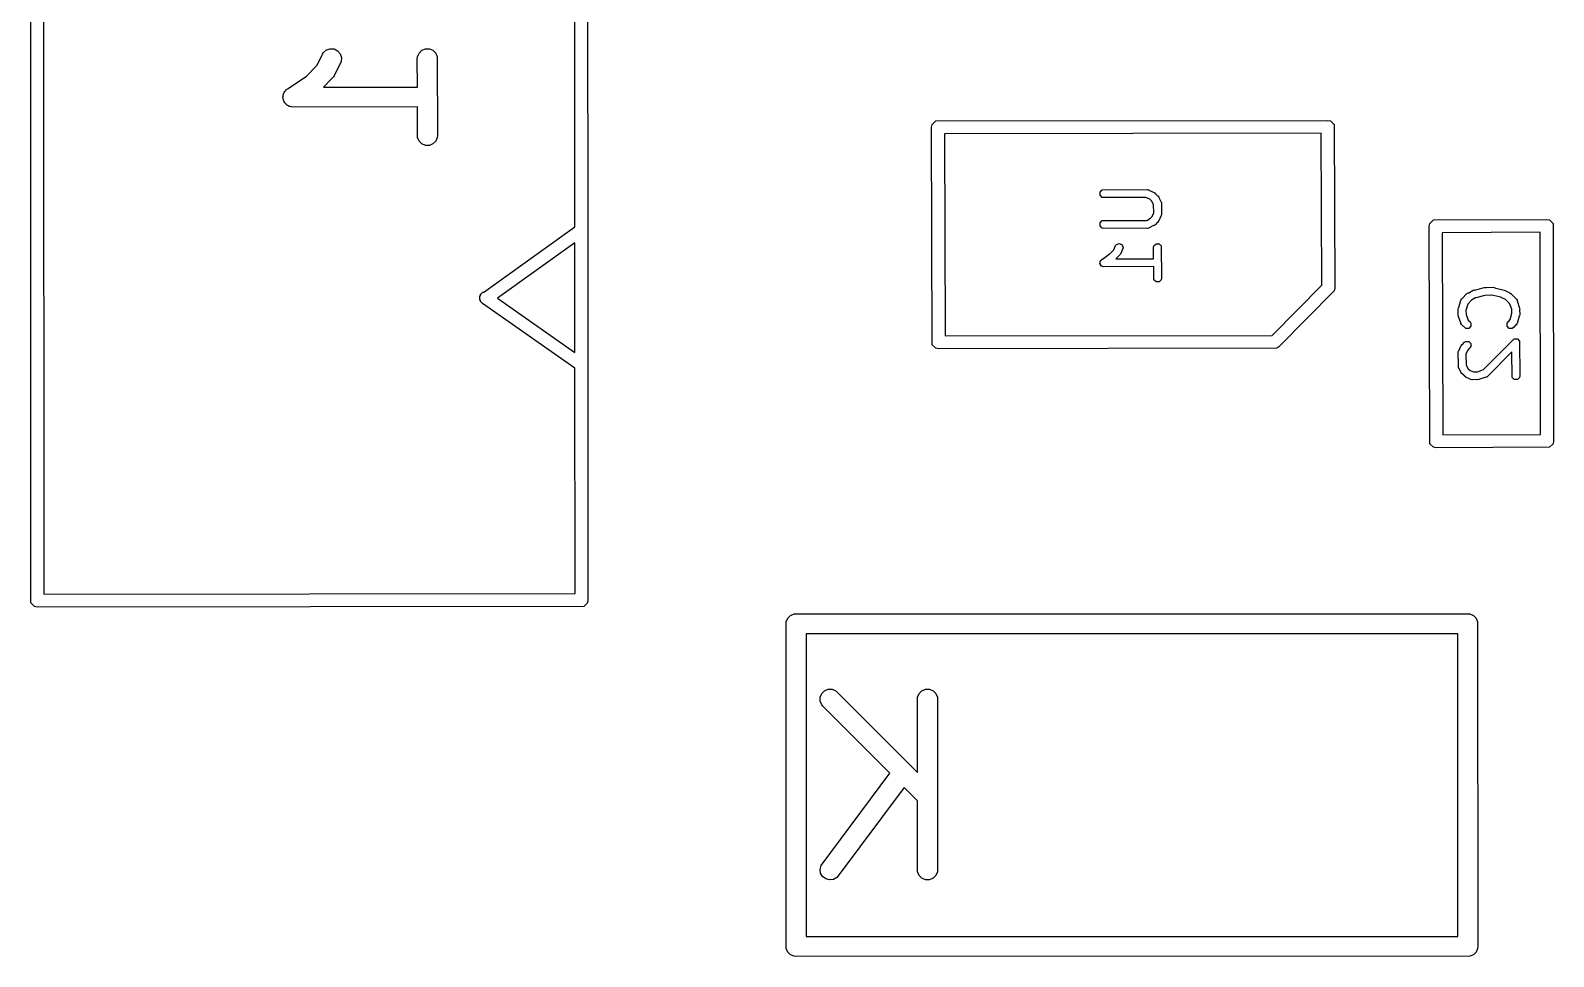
# Model space of a CAD drawing. Extents: x -4.978 to -4.018, y 5.419 to 5.952.
# Drawn here: x -4.9782 to -4.5318, y 5.4185 to 5.6898 of the extents above; entities that cross this region are included whole.
import ezdxf

# ---------------------------------------------------------------- set-up
doc = ezdxf.new("R2010")
doc.units = 0
doc.header["$MEASUREMENT"] = 0
doc.layers.add('BLACK', color=7, linetype='CONTINUOUS')

msp = doc.modelspace()

# ---------------------------------------------------------------- linework, layer by layer
at = {"layer": 'BLACK', "linetype": 'CONTINUOUS'}
for p, q in [((-4.81495, 5.84843), (-4.81485, 5.63158)), ((-4.97804, 5.52212), (-4.97819, 5.84768)), ((-4.9744, 5.84571), (-4.97425, 5.5247)), ((-4.81864, 5.63223), (-4.81874, 5.84586)), ((-4.89419, 5.67961), (-4.89262, 5.68285)), ((-4.89262, 5.68285), (-4.89231, 5.68334)), ((-4.89231, 5.68334), (-4.89144, 5.68409)), ((-4.89144, 5.68409), (-4.89035, 5.68446)), ((-4.89035, 5.68446), (-4.8892, 5.68437)), ((-4.8892, 5.68437), (-4.88817, 5.68386)), ((-4.88817, 5.68386), (-4.88741, 5.68299)), ((-4.88741, 5.68299), (-4.88705, 5.6819)), ((-4.86475, 5.6821), (-4.86431, 5.68317)), ((-4.86431, 5.68317), (-4.8635, 5.68398)), ((-4.8635, 5.68398), (-4.86243, 5.68442)), ((-4.86243, 5.68442), (-4.86128, 5.68442)), ((-4.86128, 5.68442), (-4.86022, 5.68398)), ((-4.86022, 5.68398), (-4.8594, 5.68317)), ((-4.8594, 5.68317), (-4.85896, 5.6821)), ((-4.89729, 5.67645), (-4.89419, 5.67961)), ((-4.88713, 5.68075), (-4.88921, 5.67646)), ((-4.88705, 5.6819), (-4.88713, 5.68075)), ((-4.86481, 5.68153), (-4.86475, 5.6821)), ((-4.86479, 5.67323), (-4.86481, 5.68153)), ((-4.85896, 5.6821), (-4.8589, 5.65903)), ((-4.90263, 5.67283), (-4.89729, 5.67645)), ((-4.88982, 5.67571), (-4.89229, 5.67319)), ((-4.88952, 5.67597), (-4.88982, 5.67571)), ((-4.88944, 5.67609), (-4.88952, 5.67597)), ((-4.8894, 5.67614), (-4.88944, 5.67609)), ((-4.88937, 5.67621), (-4.8894, 5.67614)), ((-4.88921, 5.67646), (-4.88937, 5.67621)), ((-4.90418, 5.67028), (-4.90412, 5.67056)), ((-4.90412, 5.66999), (-4.90418, 5.67028)), ((-4.90412, 5.67085), (-4.90401, 5.67112)), ((-4.90412, 5.67056), (-4.90412, 5.67085)), ((-4.90412, 5.6697), (-4.90412, 5.66999)), ((-4.90401, 5.66943), (-4.90412, 5.6697)), ((-4.90401, 5.67112), (-4.90395, 5.67141)), ((-4.90396, 5.66915), (-4.90401, 5.66943)), ((-4.90395, 5.67141), (-4.90379, 5.67165)), ((-4.90379, 5.67165), (-4.90368, 5.67192)), ((-4.90368, 5.67192), (-4.90348, 5.67212)), ((-4.90348, 5.67212), (-4.90331, 5.67237)), ((-4.90331, 5.67237), (-4.90306, 5.67254)), ((-4.90306, 5.67254), (-4.90287, 5.67273)), ((-4.90287, 5.67273), (-4.90263, 5.67283)), ((-4.89229, 5.67319), (-4.86479, 5.67323)), ((-4.90379, 5.66891), (-4.90396, 5.66915)), ((-4.90368, 5.66864), (-4.90379, 5.66891)), ((-4.90348, 5.66843), (-4.90368, 5.66864)), ((-4.90332, 5.66819), (-4.90348, 5.66843)), ((-4.90307, 5.66803), (-4.90332, 5.66819)), ((-4.90287, 5.66782), (-4.90307, 5.66803)), ((-4.9026, 5.66771), (-4.90287, 5.66782)), ((-4.90236, 5.66755), (-4.9026, 5.66771)), ((-4.90207, 5.66749), (-4.90236, 5.66755)), ((-4.9018, 5.66738), (-4.90207, 5.66749)), ((-4.90123, 5.66733), (-4.9018, 5.66738)), ((-4.86478, 5.66738), (-4.90123, 5.66732)), ((-4.90123, 5.66732), (-4.90123, 5.66733)), ((-4.90123, 5.66732), (-4.90123, 5.66732)), ((-4.90123, 5.66732), (-4.90123, 5.66732)), ((-4.86475, 5.65845), (-4.86478, 5.66738)), ((-4.71406, 5.6615), (-4.71391, 5.66225)), ((-4.71391, 5.59775), (-4.71406, 5.6615)), ((-4.71391, 5.66225), (-4.71284, 5.66331)), ((-4.71284, 5.66331), (-4.59791, 5.66346)), ((-4.59791, 5.66346), (-4.59716, 5.66331)), ((-4.59716, 5.66331), (-4.59609, 5.66225)), ((-4.59609, 5.66225), (-4.59594, 5.61425)), ((-4.86431, 5.65739), (-4.86475, 5.65845)), ((-4.8635, 5.65657), (-4.86431, 5.65739)), ((-4.86243, 5.65613), (-4.8635, 5.65657)), ((-4.86128, 5.65613), (-4.86243, 5.65613)), ((-4.86022, 5.65657), (-4.86128, 5.65613)), ((-4.8594, 5.65739), (-4.86022, 5.65657)), ((-4.85896, 5.65845), (-4.8594, 5.65739)), ((-4.8589, 5.65903), (-4.85896, 5.65845)), ((-4.59988, 5.65967), (-4.71026, 5.65953)), ((-4.71026, 5.65953), (-4.71012, 5.60033)), ((-4.59974, 5.61521), (-4.59988, 5.65967)), ((-4.66468, 5.64245), (-4.66404, 5.64309)), ((-4.66404, 5.64309), (-4.65084, 5.64318)), ((-4.65084, 5.64318), (-4.65078, 5.64317)), ((-4.65078, 5.64317), (-4.65075, 5.64318)), ((-4.65075, 5.64318), (-4.6507, 5.64315)), ((-4.6507, 5.64315), (-4.65039, 5.64309)), ((-4.65039, 5.64309), (-4.65024, 5.64295)), ((-4.65024, 5.64295), (-4.64889, 5.64234)), ((-4.66468, 5.64155), (-4.66468, 5.64245)), ((-4.66404, 5.64091), (-4.66468, 5.64155)), ((-4.66359, 5.64082), (-4.66404, 5.64091)), ((-4.65127, 5.6409), (-4.66359, 5.64082)), ((-4.65016, 5.6404), (-4.65127, 5.6409)), ((-4.64962, 5.63992), (-4.65016, 5.6404)), ((-4.64901, 5.63883), (-4.64962, 5.63992)), ((-4.64895, 5.6364), (-4.64901, 5.63883)), ((-4.64889, 5.64234), (-4.64889, 5.64234)), ((-4.64889, 5.64234), (-4.64888, 5.64234)), ((-4.64888, 5.64234), (-4.64881, 5.6423)), ((-4.64881, 5.6423), (-4.64845, 5.64202)), ((-4.64845, 5.64202), (-4.64841, 5.64192)), ((-4.64841, 5.64192), (-4.64782, 5.64139)), ((-4.64782, 5.64139), (-4.64781, 5.64139)), ((-4.64781, 5.64139), (-4.64781, 5.64139)), ((-4.64781, 5.64139), (-4.64775, 5.64133)), ((-4.64775, 5.64133), (-4.6475, 5.64095)), ((-4.6475, 5.64095), (-4.6475, 5.64082)), ((-4.6475, 5.64082), (-4.64678, 5.63953)), ((-4.64678, 5.63953), (-4.64677, 5.63947)), ((-4.64677, 5.63947), (-4.64675, 5.63945)), ((-4.64675, 5.63945), (-4.64674, 5.63939)), ((-4.64674, 5.63939), (-4.64666, 5.63908)), ((-4.64666, 5.63908), (-4.64673, 5.63887)), ((-4.64673, 5.63887), (-4.64666, 5.636)), ((-4.66468, 5.63345), (-4.66404, 5.63409)), ((-4.66404, 5.63409), (-4.651, 5.63418)), ((-4.651, 5.63418), (-4.64992, 5.63478)), ((-4.64992, 5.63478), (-4.64943, 5.63532)), ((-4.64943, 5.63532), (-4.64895, 5.6364)), ((-4.64792, 5.63357), (-4.64844, 5.63298)), ((-4.64781, 5.63361), (-4.64792, 5.63357)), ((-4.64753, 5.63397), (-4.64781, 5.63361)), ((-4.6475, 5.63405), (-4.64753, 5.63397)), ((-4.64689, 5.63541), (-4.6475, 5.63405)), ((-4.6475, 5.63405), (-4.6475, 5.63405)), ((-4.6475, 5.63405), (-4.6475, 5.63405)), ((-4.64675, 5.63555), (-4.64689, 5.63541)), ((-4.64668, 5.63586), (-4.64675, 5.63555)), ((-4.64666, 5.63592), (-4.64668, 5.63586)), ((-4.64666, 5.636), (-4.64667, 5.63594)), ((-4.64667, 5.63594), (-4.64666, 5.63592)), ((-4.56806, 5.63325), (-4.56699, 5.63432)), ((-4.56699, 5.63432), (-4.53376, 5.63447)), ((-4.53376, 5.63447), (-4.53301, 5.63432)), ((-4.53301, 5.63432), (-4.53194, 5.63325)), ((-4.84534, 5.61318), (-4.81864, 5.63223)), ((-4.81485, 5.63158), (-4.81485, 5.63158)), ((-4.81485, 5.63158), (-4.81485, 5.63157)), ((-4.81485, 5.63157), (-4.8148, 5.52287)), ((-4.66468, 5.63255), (-4.66468, 5.63345)), ((-4.66404, 5.63191), (-4.66468, 5.63255)), ((-4.66359, 5.63182), (-4.66404, 5.63191)), ((-4.651, 5.6319), (-4.66359, 5.63182)), ((-4.65075, 5.63182), (-4.651, 5.6319)), ((-4.65044, 5.63191), (-4.65075, 5.63182)), ((-4.65039, 5.63191), (-4.65044, 5.63191)), ((-4.65037, 5.63193), (-4.65039, 5.63191)), ((-4.65031, 5.63194), (-4.65037, 5.63193)), ((-4.64902, 5.63266), (-4.65031, 5.63194)), ((-4.64889, 5.63266), (-4.64902, 5.63266)), ((-4.6485, 5.63291), (-4.64889, 5.63266)), ((-4.64845, 5.63297), (-4.6485, 5.63291)), ((-4.64844, 5.63298), (-4.64845, 5.63298)), ((-4.64845, 5.63298), (-4.64845, 5.63297)), ((-4.56821, 5.6325), (-4.56806, 5.63325)), ((-4.56806, 5.56875), (-4.56821, 5.6325)), ((-4.53572, 5.63067), (-4.56442, 5.63054)), ((-4.56442, 5.63054), (-4.56428, 5.57134)), ((-4.53558, 5.57147), (-4.53572, 5.63067)), ((-4.53194, 5.63325), (-4.53179, 5.56951)), ((-4.81864, 5.62757), (-4.84133, 5.61138)), ((-4.81862, 5.59547), (-4.81864, 5.62757)), ((-4.6619, 5.62427), (-4.66068, 5.62557)), ((-4.66068, 5.62557), (-4.66014, 5.62678)), ((-4.66014, 5.62678), (-4.65986, 5.62714)), ((-4.65986, 5.62714), (-4.659, 5.62743)), ((-4.659, 5.62743), (-4.65819, 5.62702)), ((-4.65791, 5.62617), (-4.65874, 5.6243)), ((-4.65819, 5.62702), (-4.65791, 5.62617)), ((-4.64902, 5.62625), (-4.64893, 5.6267)), ((-4.64899, 5.62293), (-4.64902, 5.62625)), ((-4.64893, 5.6267), (-4.64829, 5.62734)), ((-4.64829, 5.62734), (-4.64739, 5.62734)), ((-4.64739, 5.62734), (-4.64675, 5.6267)), ((-4.64675, 5.6267), (-4.64666, 5.61725)), ((-4.66474, 5.62152), (-4.66468, 5.62186)), ((-4.66468, 5.62142), (-4.66474, 5.62152)), ((-4.66468, 5.6222), (-4.66459, 5.62229)), ((-4.66468, 5.62186), (-4.66468, 5.6222)), ((-4.66468, 5.6213), (-4.66468, 5.62142)), ((-4.66443, 5.62106), (-4.66468, 5.6213)), ((-4.66459, 5.62229), (-4.66457, 5.62241)), ((-4.66457, 5.62241), (-4.66424, 5.62264)), ((-4.66424, 5.62077), (-4.66443, 5.62106)), ((-4.66424, 5.62264), (-4.66404, 5.62284)), ((-4.66412, 5.62075), (-4.66424, 5.62077)), ((-4.66404, 5.62066), (-4.66412, 5.62075)), ((-4.66404, 5.62284), (-4.66395, 5.62284)), ((-4.66359, 5.62057), (-4.66404, 5.62066)), ((-4.66395, 5.62284), (-4.66199, 5.62423)), ((-4.64897, 5.62065), (-4.66359, 5.62057)), ((-4.66199, 5.62423), (-4.6619, 5.62427)), ((-4.6592, 5.62381), (-4.66008, 5.62286)), ((-4.66008, 5.62286), (-4.64899, 5.62293)), ((-4.65906, 5.62386), (-4.6592, 5.62381)), ((-4.65878, 5.62422), (-4.65906, 5.62386)), ((-4.65875, 5.6243), (-4.65878, 5.62422)), ((-4.65874, 5.6243), (-4.65875, 5.6243)), ((-4.65874, 5.6243), (-4.65874, 5.6243)), ((-4.64893, 5.6168), (-4.64897, 5.62065)), ((-4.64829, 5.61616), (-4.64893, 5.6168)), ((-4.64739, 5.61616), (-4.64829, 5.61616)), ((-4.64675, 5.6168), (-4.64739, 5.61616)), ((-4.64666, 5.61725), (-4.64675, 5.6168)), ((-4.84653, 5.61189), (-4.84633, 5.61217)), ((-4.84646, 5.61146), (-4.84653, 5.61189)), ((-4.84653, 5.61102), (-4.84646, 5.61146)), ((-4.84633, 5.61217), (-4.84628, 5.61251)), ((-4.84628, 5.61251), (-4.84591, 5.61277)), ((-4.84591, 5.61277), (-4.84566, 5.61312)), ((-4.84566, 5.61312), (-4.84534, 5.61318)), ((-4.84133, 5.61138), (-4.81862, 5.59547)), ((-4.61428, 5.60047), (-4.59974, 5.61521)), ((-4.59609, 5.6135), (-4.61227, 5.59711)), ((-4.59594, 5.61425), (-4.59609, 5.6135)), ((-4.59609, 5.6135), (-4.59609, 5.6135)), ((-4.55873, 5.61115), (-4.55854, 5.61125)), ((-4.55854, 5.61125), (-4.55717, 5.61271)), ((-4.55717, 5.61271), (-4.55679, 5.61297)), ((-4.55679, 5.61297), (-4.55666, 5.61297)), ((-4.55666, 5.61297), (-4.55536, 5.61368)), ((-4.55462, 5.61148), (-4.55581, 5.61082)), ((-4.55536, 5.61368), (-4.55492, 5.61381)), ((-4.55492, 5.61381), (-4.55483, 5.61377)), ((-4.55483, 5.61377), (-4.55212, 5.61452)), ((-4.55455, 5.61148), (-4.55462, 5.61148)), ((-4.55191, 5.61221), (-4.55455, 5.61148)), ((-4.55212, 5.61452), (-4.55166, 5.61455)), ((-4.55184, 5.6122), (-4.55191, 5.61221)), ((-4.54993, 5.61226), (-4.55184, 5.6122)), ((-4.55166, 5.61455), (-4.55157, 5.61449)), ((-4.55157, 5.61449), (-4.54959, 5.61456)), ((-4.54987, 5.61223), (-4.54993, 5.61226)), ((-4.5472, 5.61163), (-4.54987, 5.61223)), ((-4.54959, 5.61456), (-4.54913, 5.61447)), ((-4.54913, 5.61447), (-4.54905, 5.61439)), ((-4.54905, 5.61439), (-4.5463, 5.61377)), ((-4.54712, 5.61157), (-4.5472, 5.61163)), ((-4.54591, 5.61103), (-4.54712, 5.61157)), ((-4.5463, 5.61377), (-4.54588, 5.61358)), ((-4.54588, 5.61358), (-4.54584, 5.61351)), ((-4.54584, 5.61351), (-4.54464, 5.61297)), ((-4.54464, 5.61297), (-4.54464, 5.61297)), ((-4.54464, 5.61297), (-4.54463, 5.61297)), ((-4.54463, 5.61297), (-4.54456, 5.61293)), ((-4.54456, 5.61293), (-4.5442, 5.61265)), ((-4.5442, 5.61265), (-4.54415, 5.61252)), ((-4.54415, 5.61252), (-4.54275, 5.61121)), ((-4.84633, 5.61074), (-4.84653, 5.61102)), ((-4.84628, 5.61041), (-4.84633, 5.61074)), ((-4.84575, 5.60985), (-4.84628, 5.61041)), ((-4.81862, 5.59084), (-4.84575, 5.60985)), ((-4.55977, 5.60813), (-4.55968, 5.60858)), ((-4.55976, 5.60805), (-4.55977, 5.60813)), ((-4.55976, 5.60804), (-4.55976, 5.60805)), ((-4.55971, 5.60683), (-4.55976, 5.60804)), ((-4.55976, 5.60804), (-4.55976, 5.60804)), ((-4.55976, 5.60671), (-4.55971, 5.60683)), ((-4.55968, 5.60858), (-4.55957, 5.60868)), ((-4.55957, 5.60868), (-4.55896, 5.61075)), ((-4.55896, 5.61075), (-4.55893, 5.6108)), ((-4.55893, 5.61083), (-4.55889, 5.61087)), ((-4.55893, 5.6108), (-4.55893, 5.61083)), ((-4.55889, 5.61087), (-4.55873, 5.61115)), ((-4.5569, 5.60965), (-4.55746, 5.60778)), ((-4.55746, 5.60778), (-4.5574, 5.60663)), ((-4.55581, 5.61082), (-4.5569, 5.60965)), ((-4.55581, 5.61082), (-4.55581, 5.61082)), ((-4.54465, 5.60986), (-4.54591, 5.61103)), ((-4.54402, 5.60813), (-4.54465, 5.60986)), ((-4.54453, 5.6051), (-4.54397, 5.60698)), ((-4.54397, 5.60698), (-4.54402, 5.60813)), ((-4.54402, 5.60813), (-4.54402, 5.60813)), ((-4.54275, 5.61121), (-4.54272, 5.61116)), ((-4.54272, 5.61116), (-4.5427, 5.61115)), ((-4.5427, 5.61115), (-4.54268, 5.6111)), ((-4.54268, 5.6111), (-4.5425, 5.61083)), ((-4.5425, 5.61083), (-4.5425, 5.61061)), ((-4.5425, 5.61061), (-4.54172, 5.6085)), ((-4.54172, 5.6085), (-4.54166, 5.60804)), ((-4.54166, 5.60804), (-4.54172, 5.60793)), ((-4.54172, 5.60793), (-4.54166, 5.60671)), ((-4.55971, 5.60625), (-4.55976, 5.60671)), ((-4.55893, 5.60414), (-4.55971, 5.60625)), ((-4.55893, 5.60393), (-4.55893, 5.60414)), ((-4.55875, 5.60366), (-4.55893, 5.60393)), ((-4.55873, 5.6036), (-4.55875, 5.60366)), ((-4.5587, 5.60359), (-4.55873, 5.6036)), ((-4.55867, 5.60354), (-4.5587, 5.60359)), ((-4.55754, 5.60254), (-4.55867, 5.60354)), ((-4.55663, 5.60254), (-4.55754, 5.60254)), ((-4.5574, 5.60663), (-4.55741, 5.60662)), ((-4.55741, 5.60662), (-4.55678, 5.60494)), ((-4.55678, 5.60494), (-4.55625, 5.60446)), ((-4.55599, 5.60318), (-4.55663, 5.60254)), ((-4.55625, 5.60446), (-4.55599, 5.60408)), ((-4.55599, 5.60408), (-4.55599, 5.60318)), ((-4.54543, 5.60408), (-4.54453, 5.6051)), ((-4.54543, 5.60318), (-4.54543, 5.60408)), ((-4.54479, 5.60254), (-4.54543, 5.60318)), ((-4.54389, 5.60254), (-4.54479, 5.60254)), ((-4.5435, 5.60279), (-4.54389, 5.60254)), ((-4.54285, 5.60353), (-4.5435, 5.60279)), ((-4.5427, 5.6036), (-4.54285, 5.60353)), ((-4.54254, 5.60388), (-4.5427, 5.6036)), ((-4.5425, 5.60393), (-4.54254, 5.60388)), ((-4.54247, 5.604), (-4.5425, 5.60395)), ((-4.5425, 5.60395), (-4.5425, 5.60393)), ((-4.54185, 5.60607), (-4.54247, 5.604)), ((-4.54175, 5.60618), (-4.54185, 5.60607)), ((-4.54166, 5.60663), (-4.54175, 5.60618)), ((-4.54166, 5.60671), (-4.54166, 5.60671)), ((-4.54166, 5.60671), (-4.54166, 5.60671)), ((-4.54166, 5.60671), (-4.54166, 5.60663)), ((-4.71012, 5.60033), (-4.61428, 5.60047)), ((-4.55851, 5.59781), (-4.55792, 5.59846)), ((-4.55792, 5.59846), (-4.55754, 5.59872)), ((-4.55754, 5.59872), (-4.55663, 5.59872)), ((-4.55663, 5.59872), (-4.55599, 5.59808)), ((-4.55599, 5.59808), (-4.55599, 5.59718)), ((-4.5523, 5.59047), (-4.54367, 5.59921)), ((-4.54367, 5.59921), (-4.54329, 5.59947)), ((-4.54329, 5.59947), (-4.54329, 5.59947)), ((-4.54329, 5.59947), (-4.54329, 5.59947)), ((-4.54329, 5.59947), (-4.54239, 5.59947)), ((-4.54239, 5.59947), (-4.54175, 5.59883)), ((-4.54239, 5.59947), (-4.54239, 5.59947)), ((-4.54175, 5.59883), (-4.54166, 5.58863)), ((-4.71284, 5.59669), (-4.71391, 5.59775)), ((-4.71209, 5.59654), (-4.71284, 5.59669)), ((-4.61291, 5.59669), (-4.71209, 5.59654)), ((-4.61227, 5.59711), (-4.61291, 5.59669)), ((-4.55977, 5.59538), (-4.55976, 5.59544)), ((-4.55969, 5.59177), (-4.55977, 5.59538)), ((-4.55976, 5.59546), (-4.55974, 5.59552)), ((-4.55976, 5.59544), (-4.55976, 5.59546)), ((-4.55974, 5.59552), (-4.55968, 5.59583)), ((-4.55968, 5.59583), (-4.55954, 5.59597)), ((-4.55954, 5.59597), (-4.55893, 5.59733)), ((-4.55893, 5.59733), (-4.55889, 5.59741)), ((-4.55893, 5.59733), (-4.55893, 5.59733)), ((-4.55893, 5.59733), (-4.55893, 5.59733)), ((-4.55889, 5.59741), (-4.55861, 5.59777)), ((-4.55861, 5.59777), (-4.55851, 5.59781)), ((-4.55699, 5.59606), (-4.55748, 5.59497)), ((-4.55748, 5.59497), (-4.55741, 5.59179)), ((-4.55599, 5.59718), (-4.55699, 5.59606)), ((-4.54399, 5.59565), (-4.551, 5.58855)), ((-4.54393, 5.58818), (-4.54399, 5.59565)), ((-4.81859, 5.52484), (-4.81862, 5.59084)), ((-4.55976, 5.59155), (-4.55969, 5.59177)), ((-4.55968, 5.59123), (-4.55976, 5.59155)), ((-4.55968, 5.59118), (-4.55968, 5.59123)), ((-4.55966, 5.59116), (-4.55968, 5.59118)), ((-4.55964, 5.5911), (-4.55966, 5.59116)), ((-4.55893, 5.58981), (-4.55964, 5.5911)), ((-4.55893, 5.58968), (-4.55893, 5.58981)), ((-4.55867, 5.5893), (-4.55893, 5.58968)), ((-4.55861, 5.58924), (-4.55867, 5.5893)), ((-4.5586, 5.58924), (-4.55861, 5.58924)), ((-4.55861, 5.58924), (-4.55861, 5.58924)), ((-4.55801, 5.58871), (-4.5586, 5.58924)), ((-4.55741, 5.59179), (-4.55681, 5.59071)), ((-4.55681, 5.59071), (-4.55626, 5.59023)), ((-4.55626, 5.59023), (-4.55522, 5.58976)), ((-4.55522, 5.58976), (-4.55409, 5.58981)), ((-4.55409, 5.58981), (-4.55408, 5.58981)), ((-4.55408, 5.58981), (-4.5523, 5.59047)), ((-4.55798, 5.58861), (-4.55801, 5.58871)), ((-4.55761, 5.58832), (-4.55798, 5.58861)), ((-4.55754, 5.58829), (-4.55761, 5.58832)), ((-4.55618, 5.58768), (-4.55754, 5.58829)), ((-4.55754, 5.58829), (-4.55754, 5.58829)), ((-4.55754, 5.58829), (-4.55754, 5.58829)), ((-4.55604, 5.58754), (-4.55618, 5.58768)), ((-4.55572, 5.58748), (-4.55604, 5.58754)), ((-4.55567, 5.58745), (-4.55572, 5.58748)), ((-4.55564, 5.58746), (-4.55567, 5.58745)), ((-4.55559, 5.58745), (-4.55564, 5.58746)), ((-4.55428, 5.58751), (-4.55559, 5.58745)), ((-4.55417, 5.58745), (-4.55428, 5.58751)), ((-4.55371, 5.58751), (-4.55417, 5.58745)), ((-4.5516, 5.58829), (-4.55371, 5.58751)), ((-4.55138, 5.58829), (-4.5516, 5.58829)), ((-4.55112, 5.58847), (-4.55138, 5.58829)), ((-4.55106, 5.58849), (-4.55112, 5.58847)), ((-4.55105, 5.58851), (-4.55106, 5.58849)), ((-4.551, 5.58855), (-4.55105, 5.58851)), ((-4.54329, 5.58754), (-4.54393, 5.58818)), ((-4.54239, 5.58754), (-4.54329, 5.58754)), ((-4.54175, 5.58818), (-4.54239, 5.58754)), ((-4.54166, 5.58863), (-4.54175, 5.58818)), ((-4.56428, 5.57134), (-4.53558, 5.57147)), ((-4.56699, 5.56769), (-4.56806, 5.56875)), ((-4.56624, 5.56754), (-4.56699, 5.56769)), ((-4.53301, 5.56769), (-4.56624, 5.56754)), ((-4.53194, 5.56875), (-4.53301, 5.56769)), ((-4.53179, 5.56951), (-4.53194, 5.56875)), ((-4.97697, 5.52106), (-4.97804, 5.52212)), ((-4.97425, 5.5247), (-4.81859, 5.52484)), ((-4.81495, 5.52212), (-4.81602, 5.52106)), ((-4.8148, 5.52287), (-4.81495, 5.52212)), ((-4.97622, 5.52091), (-4.97697, 5.52106)), ((-4.81602, 5.52106), (-4.97622, 5.52091)), ((-4.75668, 5.51656), (-4.75623, 5.51762)), ((-4.75623, 5.51762), (-4.75542, 5.51844)), ((-4.75542, 5.51844), (-4.75436, 5.51888)), ((-4.75436, 5.51888), (-4.55693, 5.51894)), ((-4.55693, 5.51894), (-4.55635, 5.51888)), ((-4.55635, 5.51888), (-4.55529, 5.51844)), ((-4.55529, 5.51844), (-4.55447, 5.51762)), ((-4.55447, 5.51762), (-4.55403, 5.51656)), ((-4.75673, 5.51598), (-4.75668, 5.51656)), ((-4.75668, 5.42092), (-4.75673, 5.51598)), ((-4.55988, 5.51309), (-4.75088, 5.51303)), ((-4.75088, 5.51303), (-4.75083, 5.42439)), ((-4.55983, 5.42445), (-4.55988, 5.51309)), ((-4.55403, 5.51656), (-4.55398, 5.4215)), ((-4.74673, 5.49449), (-4.74629, 5.49556)), ((-4.74629, 5.49556), (-4.74547, 5.49637)), ((-4.74547, 5.49637), (-4.74441, 5.49681)), ((-4.74441, 5.49681), (-4.74325, 5.49681)), ((-4.74325, 5.49681), (-4.74219, 5.49637)), ((-4.74219, 5.49637), (-4.72026, 5.4745)), ((-4.71816, 5.49449), (-4.71771, 5.49556)), ((-4.71771, 5.49556), (-4.7169, 5.49637)), ((-4.7169, 5.49637), (-4.71584, 5.49681)), ((-4.71584, 5.49681), (-4.71468, 5.49681)), ((-4.71468, 5.49681), (-4.71362, 5.49637)), ((-4.71362, 5.49637), (-4.7128, 5.49556)), ((-4.7128, 5.49556), (-4.71236, 5.49449)), ((-4.74673, 5.49334), (-4.74673, 5.49449)), ((-4.74629, 5.49228), (-4.74673, 5.49334)), ((-4.74592, 5.49183), (-4.74629, 5.49228)), ((-4.72627, 5.47224), (-4.74592, 5.49183)), ((-4.71821, 5.49392), (-4.71816, 5.49449)), ((-4.71819, 5.47244), (-4.71821, 5.49392)), ((-4.71236, 5.49449), (-4.71231, 5.44392)), ((-4.72026, 5.4745), (-4.7202, 5.47446)), ((-4.7202, 5.47446), (-4.72018, 5.47443)), ((-4.72018, 5.47443), (-4.71819, 5.47244)), ((-4.74649, 5.44519), (-4.72627, 5.47224)), ((-4.72209, 5.46807), (-4.74147, 5.44214)), ((-4.71818, 5.46417), (-4.72209, 5.46807)), ((-4.71816, 5.44334), (-4.71818, 5.46417)), ((-4.74678, 5.44408), (-4.74649, 5.44519)), ((-4.74662, 5.44294), (-4.74678, 5.44408)), ((-4.74603, 5.44195), (-4.74662, 5.44294)), ((-4.74511, 5.44125), (-4.74603, 5.44195)), ((-4.74186, 5.44172), (-4.74285, 5.44113)), ((-4.74147, 5.44214), (-4.74186, 5.44172)), ((-4.71771, 5.44228), (-4.71816, 5.44334)), ((-4.7169, 5.44146), (-4.71771, 5.44228)), ((-4.7128, 5.44228), (-4.71362, 5.44146)), ((-4.71236, 5.44334), (-4.7128, 5.44228)), ((-4.71231, 5.44392), (-4.71236, 5.44334)), ((-4.74399, 5.44097), (-4.74511, 5.44125)), ((-4.74285, 5.44113), (-4.74399, 5.44097)), ((-4.71584, 5.44102), (-4.7169, 5.44146)), ((-4.71468, 5.44102), (-4.71584, 5.44102)), ((-4.71362, 5.44146), (-4.71468, 5.44102)), ((-4.75083, 5.42439), (-4.55983, 5.42445)), ((-4.75623, 5.41986), (-4.75668, 5.42092)), ((-4.75542, 5.41904), (-4.75623, 5.41986)), ((-4.55447, 5.41986), (-4.55529, 5.41904)), ((-4.55403, 5.42092), (-4.55447, 5.41986)), ((-4.55398, 5.4215), (-4.55403, 5.42092)), ((-4.75436, 5.4186), (-4.75542, 5.41904)), ((-4.75378, 5.41854), (-4.75436, 5.4186)), ((-4.55635, 5.4186), (-4.75378, 5.41854)), ((-4.55529, 5.41904), (-4.55635, 5.4186))]:
    msp.add_line(p, q, dxfattribs=at)

doc.saveas('drawing.dxf')
